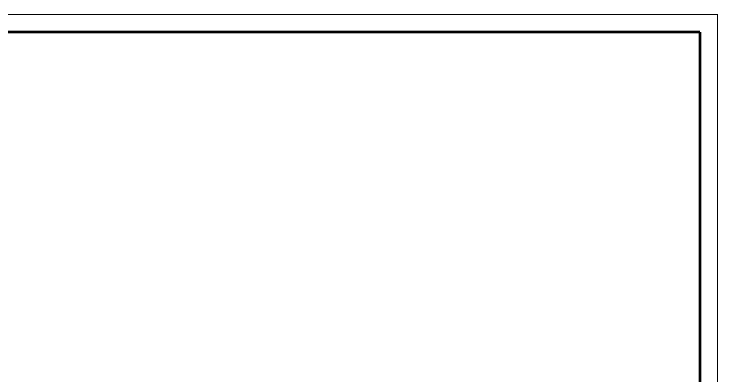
# Model space of a CAD drawing. Header units: inches. Extents: x 0 to 594, y 0 to 420.
# Drawn here: x 391 to 594.1, y 315.6 to 420.1 of the extents above; entities that cross this region are included whole.
import ezdxf

# ---------------------------------------------------------------- set-up
doc = ezdxf.new("R2010")
doc.units = ezdxf.units.IN
doc.layers.add('Sheet', color=255, linetype='Continuous')

msp = doc.modelspace()

# ---------------------------------------------------------------- linework, layer by layer
at = {"layer": 'Sheet'}
for points in [[(0, 419.98, 0.3, 0.3, 0), (594, 419.98, 0.3, 0.3, 0), (594, 0, 0.3, 0.3, 0), (0, 0, 0.3, 0.3, 0), (0, 419.98, 0.3, 0.3, 0)], [(0, 419.98, 0.3, 0.3, 0), (594, 419.98, 0.3, 0.3, 0), (594, 0, 0.3, 0.3, 0), (0, 0, 0.3, 0.3, 0), (0, 419.98, 0.3, 0.3, 0)], [(0, 419.98, 0.0991, 0.0991, 0), (0, 0, 0.0991, 0.0991, 0), (594, 0, 0.0991, 0.0991, 0), (594, 419.98, 0.0991, 0.0991, 0), (0, 419.98, 0.0991, 0.0991, 0), (0, 419.98, 0.0991, 0.0991, 0)], [(0, 419.98, 0.0991, 0.0991, 0), (0, 0, 0.0991, 0.0991, 0), (594, 0, 0.0991, 0.0991, 0), (594, 419.98, 0.0991, 0.0991, 0), (0, 419.98, 0.0991, 0.0991, 0), (0, 419.98, 0.0991, 0.0991, 0)]]:
    msp.add_lwpolyline(points, format="xyseb", close=True, dxfattribs=at)
for points in [[(20, 414.98, 0.749, 0.749, 0), (589.01, 414.98, 0.749, 0.749, 0)], [(589.01, 414.98, 0.749, 0.749, 0), (589.01, 4.99, 0.749, 0.749, 0)]]:
    msp.add_lwpolyline(points, format="xyseb", dxfattribs=at)

doc.saveas('drawing.dxf')
